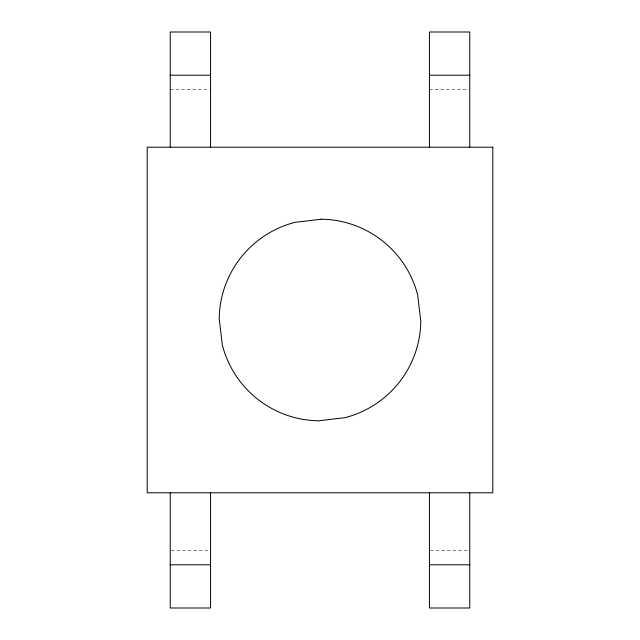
<?xml version="1.0" encoding="UTF-8"?>
<svg xmlns="http://www.w3.org/2000/svg" width="640" height="640" viewBox="0 0 640 640"><rect width="100%" height="100%" fill="white"/><g stroke="black" fill="none" stroke-linecap="round" stroke-linejoin="round"><path stroke-width="0.48" stroke-dasharray="3.2 2.4" d="M170.24 89.6L209.576 89.6M429.44 89.6L468.776 89.6M171.224 550.4L210.56 550.4M430.424 550.4L469.76 550.4"/><path stroke-width="0.96" d="M170.24 75.2L210.56 75.2M429.44 75.2L469.76 75.2M170.24 564.8L210.56 564.8M429.44 564.8L469.76 564.8M469.76 147.2L469.76 32L429.44 32L429.44 147.2M469.76 492.8L469.76 608L429.44 608L429.44 492.8M210.56 147.2L210.56 32L170.24 32L170.24 147.2M210.56 492.8L210.56 608L170.24 608L170.24 492.8M321.184 219.208L295.056 222.336A100.8 100.8 0 0 0 219.208 318.816L222.336 344.944A100.8 100.8 0 0 0 318.816 420.792L344.944 417.664A100.8 100.8 0 0 0 420.792 321.184L417.664 295.056A100.8 100.8 0 0 0 321.184 219.208M492.8 147.2L147.2 147.2L147.2 492.8L492.8 492.8L492.8 147.2"/></g></svg>
